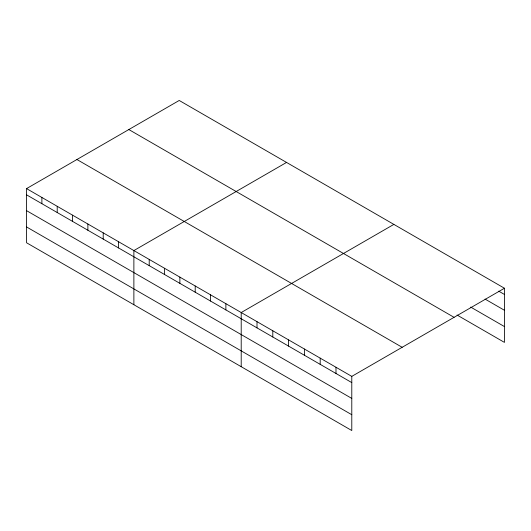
<?xml version="1.0" encoding="UTF-8"?>
<svg xmlns="http://www.w3.org/2000/svg" width="531" height="531" viewBox="0 0 531 531"><rect width="100%" height="100%" fill="white"/><g stroke="black" fill="none" stroke-linecap="round" stroke-linejoin="round"><path stroke-width="0.8" d="M351.787 398.416L351.787 376.379L26.55 188.605L26.55 242.76L351.787 430.535L351.787 398.416L26.55 210.648M457.058 315.029L504.45 342.395L504.45 288.24L179.212 100.465L26.55 188.605M286.541 162.433L133.878 250.572L133.878 304.728M393.869 224.394L241.207 312.54L241.207 366.689M351.787 376.379L504.45 288.24M498.709 291.147L504.45 294.459M485.062 299.086L504.45 310.277M470.698 307.091L504.45 326.578M128.834 129.551L454.071 317.326M76.929 159.519L402.166 347.294M26.55 194.831L351.787 382.599M26.55 226.943L351.787 414.718M335.99 367.26L335.99 373.479M320.193 358.14L320.193 364.359M304.396 349.02L304.396 355.239M288.599 339.9L288.599 346.119M272.801 330.78L272.801 336.999M257.004 321.66L257.004 327.879M225.874 303.686L225.874 309.905M210.541 294.831L210.541 301.057M195.209 285.983L195.209 292.203M179.876 277.129L179.876 283.348M164.544 268.274L164.544 274.5M149.211 259.427L149.211 265.646M118.546 241.718L118.546 247.944M103.213 232.87L103.213 239.089M87.88 224.016L87.88 230.235M72.548 215.161L72.548 221.387M57.215 206.313L57.215 212.533M41.883 197.459L41.883 203.678"/></g></svg>
